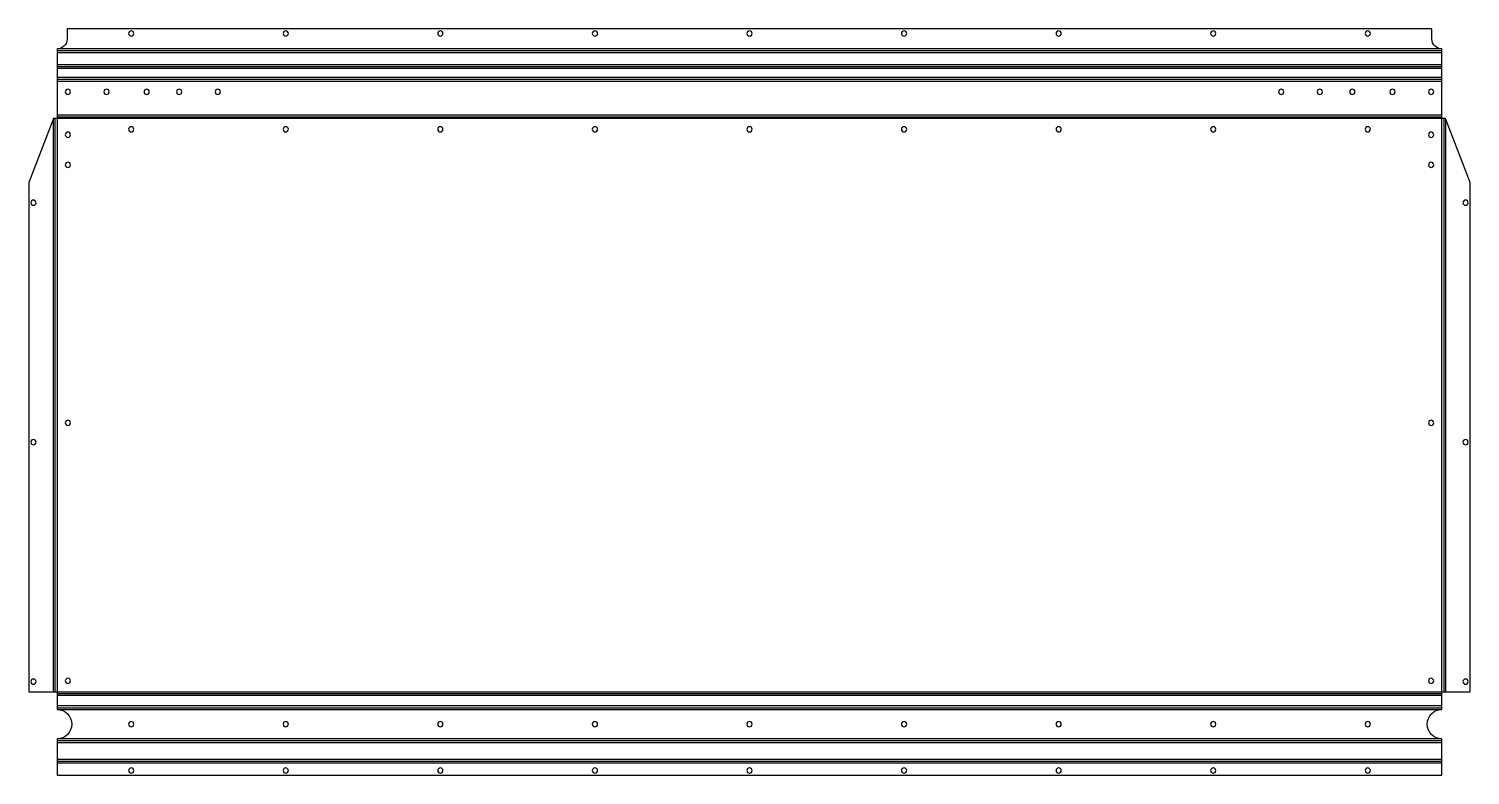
# Model space of a CAD drawing. Header units: millimetres. Extents: x -18 to 914, y 0 to 483.
import ezdxf

# ---------------------------------------------------------------- set-up
doc = ezdxf.new("R2010")
doc.units = ezdxf.units.MM

msp = doc.modelspace()

# ---------------------------------------------------------------- linework, layer by layer
at = {"layer": 'BEND'}
for p, q in [((0, 468.96), (896, 468.96)), ((0, 458.7), (896, 458.7)), ((0, 450.44), (896, 450.44)), ((-1.13, 54.05), (-1.13, 425.05)), ((0, 426.18), (896, 426.18)), ((897.13, 425.05), (897.13, 54.05)), ((0, 52.92), (896, 52.92)), ((0, 43.65), (896, 43.65)), ((0, 22.39), (896, 22.39)), ((0, 9.13), (896, 9.13))]:
    msp.add_line(p, q, dxfattribs=at)
at = {"layer": 'BEND_EXTENT'}
for p, q in [((896, 470.1), (0, 470.1)), ((0, 467.83), (896, 467.83)), ((896, 459.83), (0, 459.83)), ((0, 457.57), (896, 457.57)), ((896, 451.57), (0, 451.57)), ((0, 449.31), (896, 449.31)), ((-2.26, 54.05), (-2.26, 425.05)), ((896, 427.31), (0, 427.31)), ((898.26, 425.05), (898.26, 54.05)), ((0, 51.79), (896, 51.79)), ((896, 44.79), (0, 44.79)), ((0, 42.52), (896, 42.52)), ((896, 23.52), (0, 23.52)), ((0, 21.26), (896, 21.26)), ((896, 10.26), (0, 10.26)), ((0, 8), (896, 8))]:
    msp.add_line(p, q, dxfattribs=at)
msp.add_lwpolyline([(896, 54.05), (896, 425.05), (0, 425.05), (0, 54.05)], close=True, dxfattribs=at)
at = {"layer": 'INTERIOR_PROFILES', "extrusion": (0, 0, -1)}
for centre in [(-48, 480.1), (-148, 480.1), (-248, 480.1), (-348, 480.1), (-448, 480.1), (-548, 480.1), (-648, 480.1), (-748, 480.1), (-848, 480.1), (-7, 442.31), (-32, 442.31), (-58, 442.31), (-79, 442.31), (-104, 442.31), (-792, 442.31), (-817, 442.31), (-838, 442.31), (-864, 442.31), (-889, 442.31), (-48, 418.05), (-148, 418.05), (-248, 418.05), (-348, 418.05), (-448, 418.05), (-548, 418.05), (-648, 418.05), (-748, 418.05), (-848, 418.05), (-7, 414.55), (-889, 414.55), (-7, 395.05), (-889, 395.05), (15.26, 370.55), (-911.26, 370.55), (-7, 228.05), (-889, 228.05), (15.26, 215.55), (-911.26, 215.55), (15.26, 60.55), (-7, 61.05), (-889, 61.05), (-911.26, 60.55), (-48, 33.02), (-148, 33.02), (-248, 33.02), (-348, 33.02), (-448, 33.02), (-548, 33.02), (-648, 33.02), (-748, 33.02), (-848, 33.02), (-48, 3), (-148, 3), (-248, 3), (-348, 3), (-448, 3), (-548, 3), (-648, 3), (-748, 3), (-848, 3)]:
    msp.add_circle(centre, 1.7, dxfattribs=at)
at = {"layer": 'OUTER_PROFILES'}
msp.add_lwpolyline([(6.5, 483.1), (6.5, 476.6, -0.414214), (0, 470.1), (0, 467.83), (0, 457.57), (0, 449.31), (0, 427.31), (0, 425.05), (-2.26, 425.05), (-18.26, 383.71), (-18.26, 54.05), (0, 54.05), (0, 51.79), (0, 44.79), (0, 42.52, -1), (0, 23.52), (0, 10.26), (0, 0), (896, 0), (896, 10.26), (896, 23.52, -1), (896, 42.52), (896, 44.79), (896, 51.79), (896, 54.05), (914.26, 54.05), (914.26, 383.71), (898.26, 425.05), (896, 425.05), (896, 427.31), (896, 449.31), (896, 457.57), (896, 467.83), (896, 470.1, -0.414214), (889.5, 476.6), (889.5, 483.1)], format="xyb", close=True, dxfattribs=at)

doc.saveas('drawing.dxf')
